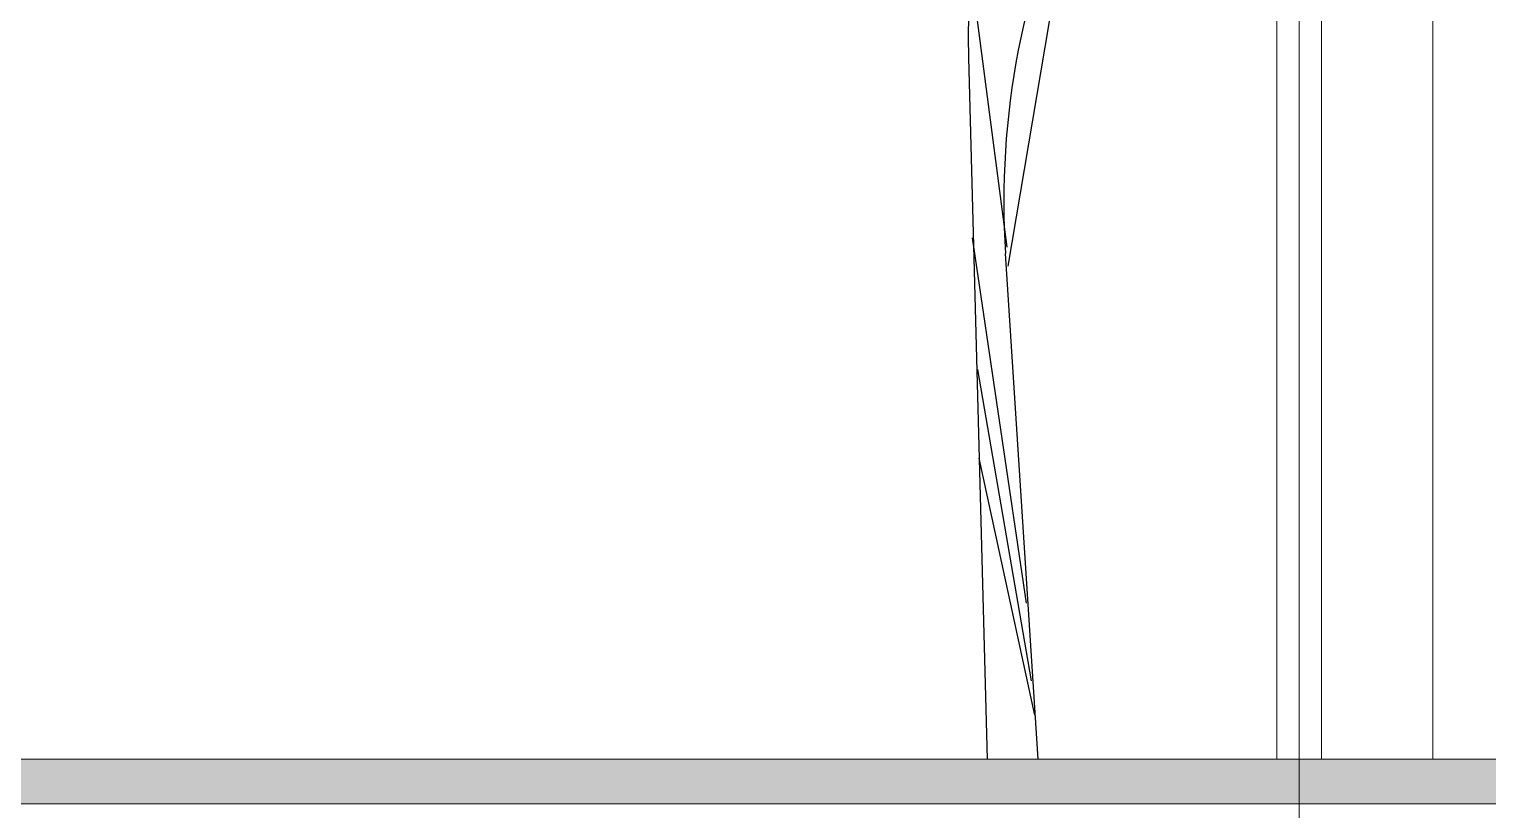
# Model space of a CAD drawing. Header units: millimetres. Extents: x 485872 to 486142, y -52344 to -52207.
# Drawn here: x 485942.764 to 485946.033, y -52339.39 to -52337.64 of the extents above; entities that cross this region are included whole.
import ezdxf

# ---------------------------------------------------------------- set-up
doc = ezdxf.new("R2010")
doc.units = ezdxf.units.MM
doc.header["$LTSCALE"] = 15
doc.linetypes.add('DASHDOTX2', pattern=[50.8, 25.4, -12.7, 0, -12.7])

# ---------------------------------------------------------------- blocks, each defined once
blk = doc.blocks.new('m4')
at = {"color": 27}
for p, q in [((1153046.83, 193666.11), (1153061.64, 193753.86)), ((1153036.08, 193749.48), (1153046.59, 193669.64)), ((1153039.41, 193704.98), (1153042.92, 193574)), ((1153050.25, 193603.13), (1153040.14, 193671.39)), ((1153052.41, 193574), (1153046.31, 193668.45)), ((1153051.14, 193588.64), (1153041.15, 193646.77)), ((1153051.77, 193582.21), (1153041.4, 193630.22))]:
    blk.add_line(p, q, dxfattribs=at)
for centre, start, end in [((1153196, 193678.1), 154.547, 183.6902), ((1153189.35, 193709), 173.4603, 181.5354)]:
    blk.add_arc(centre, 150, start, end, dxfattribs=at)

msp = doc.modelspace()

# ---------------------------------------------------------------- hatches: boundary and pattern name
at = {"linetype": 'Continuous', "lineweight": 13}
h = msp.add_hatch(color=256, dxfattribs=at)
h.dxf.hatch_style = 1
h.paths.add_polyline_path([(485926.5848, -52339.2766), (485952.3948, -52339.2766), (485952.3948, -52339.3766), (485926.5848, -52339.3766)])

# ---------------------------------------------------------------- linework, layer by layer
at = {"color": 6, "linetype": 'DASHDOTX2', "lineweight": 13}
msp.add_line((485945.6102, -52330.8766), (485945.6102, -52342.3766), dxfattribs=at)
at = {"linetype": 'Continuous', "lineweight": 13}
msp.add_line((485945.9102, -52339.2766), (485945.9102, -52334.8175), dxfattribs=at)
for points in [[(485945.5602, -52334.8175), (485945.5602, -52339.2766)], [(485945.6602, -52334.8175), (485945.6602, -52339.2766)], [(485945.6602, -52336.7766), (485945.9102, -52336.7766), (485945.9102, -52339.2766), (485940.7102, -52339.2766), (485940.7102, -52336.7766), (485941.5602, -52336.7766)]]:
    msp.add_lwpolyline(points, dxfattribs=at)
msp.add_lwpolyline([(485926.5848, -52339.2766), (485952.3948, -52339.2766), (485952.3948, -52339.3766), (485926.5848, -52339.3766)], close=True, dxfattribs=at)

# ---------------------------------------------------------------- block references
at = {"xscale": 0.012, "yscale": 0.012, "zscale": 0.012}
msp.add_blockref('m4', (472108.3965, -54662.1646), dxfattribs=at)

doc.saveas('drawing.dxf')
